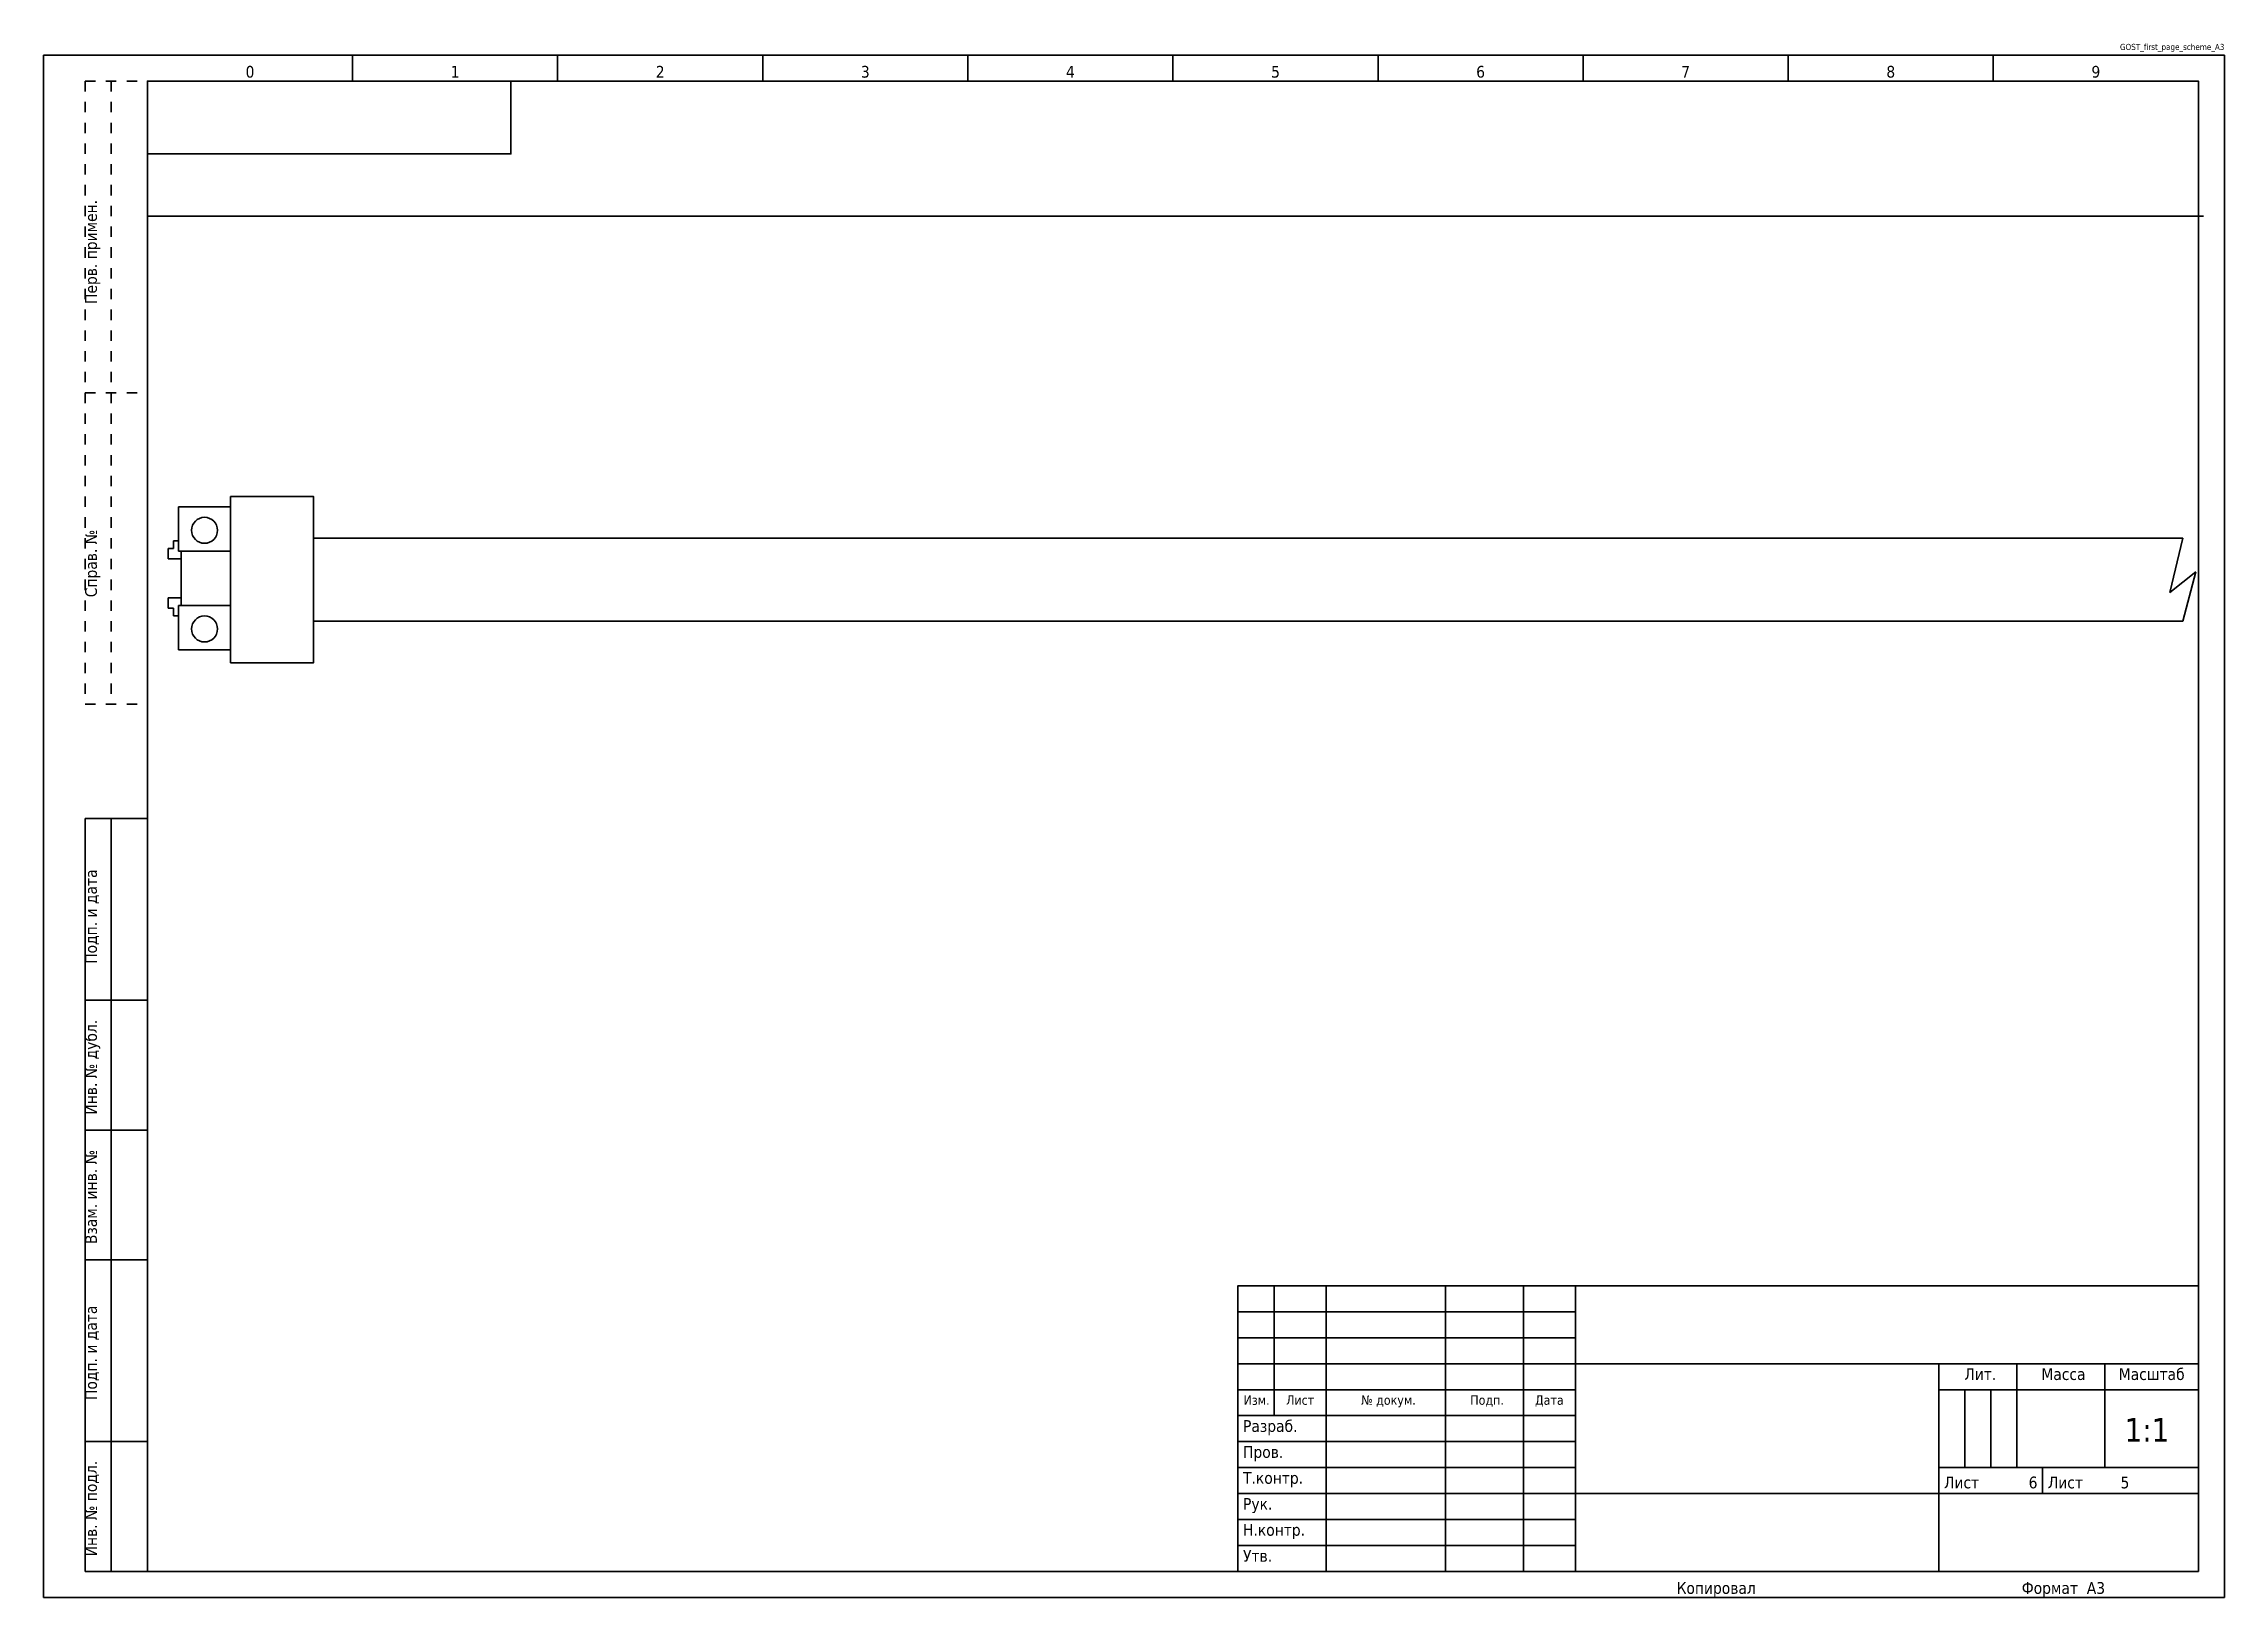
# Model space of a CAD drawing. Header units: millimetres. Extents: x 0 to 420, y 0 to 299.
import ezdxf
from ezdxf.enums import TextEntityAlignment as Align

# ---------------------------------------------------------------- set-up
doc = ezdxf.new("R2010")
doc.units = ezdxf.units.MM
doc.linetypes.add('EPL_DASH', pattern=[1, 0.5, -0.5])
for name, color, linetype, lineweight in [('EPLAN200', 73, 'Continuous', 35), ('EPLAN201', 73, 'Continuous', 35), ('EPLAN452', 73, 'Continuous', 35), ('EPLAN453', 73, 'Continuous', 35)]:
    doc.layers.add(name, color=color, linetype=linetype, lineweight=lineweight)
doc.styles.add('Tahoma', font='')
doc.styles.get('Tahoma').set_extended_font_data('Tahoma')

# ---------------------------------------------------------------- blocks, each defined once
blk = doc.blocks.new('новая форма')
at = {"layer": 'EPLAN200', "color": 73, "linetype": 'Continuous', "lineweight": 35, "ltscale": 4}
for p, q in [((20, 266), (416, 266)), ((25, 202), (24, 202)), ((24, 202), (24, 200)), ((26, 203.5), (25, 203.5)), ((25, 203.5), (25, 202)), ((52, 204), (412, 204)), ((412, 204), (409.5, 193.5)), ((24, 200), (26.5, 200)), ((26.5, 201.5), (26.5, 191)), ((409.5, 193.5), (414.5, 197.5)), ((414.5, 197.5), (412, 188)), ((24, 190.5), (24, 192.5)), ((24, 192.5), (26.5, 192.5)), ((25, 190.5), (24, 190.5)), ((25, 189), (25, 190.5)), ((26, 189), (25, 189)), ((412, 188), (52, 188))]:
    blk.add_line(p, q, dxfattribs=at)
for points in [[(26, 201.5), (36, 201.5), (36, 210), (26, 210)], [(36, 180), (52, 180), (52, 212), (36, 212)], [(26, 182.5), (36, 182.5), (36, 191), (26, 191)]]:
    blk.add_lwpolyline(points, close=True, dxfattribs=at)
for centre in [(31, 205.5), (31, 186.5)]:
    blk.add_circle(centre, 2.5, dxfattribs=at)
blk = doc.blocks.new('EPLFRAME')
at = {"layer": 'EPLAN201', "color": 73, "linetype": 'Continuous', "lineweight": 35, "ltscale": 4}
for p, q in [((24, 297), (419, 297)), ((59.5, 292), (59.5, 297)), ((99, 297), (99, 292)), ((99, 297), (138, 297)), ((138, 297), (177, 297)), ((138.5, 292), (138.5, 297)), ((178, 297), (178, 292)), ((217.5, 292), (217.5, 297)), ((257, 297), (257, 292)), ((296.5, 292), (296.5, 297)), ((336, 297), (336, 292)), ((375.5, 292), (375.5, 297)), ((8, 5), (8, 150)), ((8, 150), (20, 150)), ((13, 150), (13, 5)), ((20, 115), (8, 115)), ((20, 90), (8, 90)), ((20, 65), (8, 65)), ((237, 60), (237, 35)), ((247, 60), (247, 5)), ((270, 60), (270, 5)), ((285, 60), (285, 5)), ((295, 60), (295, 5)), ((230, 55), (295, 55)), ((230, 50), (295, 50)), ((230, 45), (415, 45)), ((365, 45), (365, 5)), ((380, 45), (380, 25)), ((397, 45), (397, 25)), ((230, 40), (295, 40)), ((365, 40), (415, 40)), ((370, 40), (370, 25)), ((375, 40), (375, 25)), ((230, 35), (295, 35)), ((20, 30), (8, 30)), ((230, 30), (295, 30)), ((230, 25), (295, 25)), ((365, 25), (415, 25)), ((385, 25), (385, 20)), ((230, 20), (415, 20)), ((230, 15), (295, 15)), ((230, 10), (295, 10)), ((20, 5), (8, 5))]:
    blk.add_line(p, q, dxfattribs=at)
at = {"layer": 'EPLAN201', "color": 73, "linetype": 'EPL_DASH', "lineweight": 35, "ltscale": 4}
for p, q in [((8, 292), (20, 292)), ((8, 292), (8, 172)), ((13, 292), (13, 172)), ((8, 232), (20, 232)), ((8, 172), (20, 172))]:
    blk.add_line(p, q, dxfattribs=at)
at = {"layer": 'EPLAN201', "color": 73, "linetype": 'Continuous', "lineweight": 35, "ltscale": 4}
for points in [[(0, 0), (420, 0), (420, 297), (0, 297)], [(20, 5), (415, 5), (415, 292), (20, 292)], [(20, 278), (90, 278), (90, 292), (20, 292)], [(230, 5), (415, 5), (415, 60), (230, 60)]]:
    blk.add_lwpolyline(points, close=True, dxfattribs=at)
at = {"color": 73}
for tag, height, p in [('4_11016', 1.18, (420, 298)), ('4_11000', 2.26, (384, 21))]:
    blk.add_attdef(tag, text='', height=height, dxfattribs=at).set_placement(p, align=Align.RIGHT)
for tag, p in [('53_19005', (39.75, 292)), ('53_19005_1', (79.25, 292)), ('53_19005_2', (118.75, 292)), ('53_19005_3', (158.25, 292)), ('53_19005_4', (197.75, 292)), ('53_19005_5', (237.25, 292)), ('53_19005_6', (276.75, 292)), ('53_19005_7', (316.25, 292)), ('53_19005_8', (355.75, 292)), ('53_19005_9', (395.25, 292))]:
    blk.add_attdef(tag, text='', height=2.26, dxfattribs=at).set_placement(p, align=Align.BOTTOM_CENTER)
blk.add_attdef('4_1130', text='', height=2.26, dxfattribs=at).set_placement((330, 42.1), align=Align.TOP_CENTER)
for tag, p, height in [('4_11048', (406, 30), 4.52), ('4_11004', (400, 21), 2.26)]:
    blk.add_attdef(tag, p, '', height=height, dxfattribs=at)
at = {"layer": 'EPLAN201', "color": 73, "style": 'Tahoma'}
for s, height, p in [('Перв. примен.', 2.2625, (8, 259.1)), ('Справ. №', 2.262, (8, 199.1)), ('Подп. и дата', 2.2625, (8, 131.1)), ('Инв. № дубл.', 2.2625, (8, 102.1)), ('Взам. инв. №', 2.2625, (8, 77.1)), ('Подп. и дата', 2.2625, (8, 47.1)), ('Инв. № подл.', 2.2625, (8, 17.1))]:
    blk.add_text(s, height=height, rotation=90, dxfattribs=at).set_placement(p, align=Align.TOP_CENTER)
for s, height, p in [('Лит.', 2.262, (373, 43)), ('Масса', 2.262, (389, 43)), ('Масштаб', 2.262, (406, 43)), ('Изм.', 1.81, (233.6, 37.99)), ('Лист', 1.81, (242, 38)), ('№ докум.', 1.81, (259, 38)), ('Подп.', 1.81, (278, 38)), ('Дата', 1.81, (290, 38))]:
    blk.add_text(s, height=height, dxfattribs=at).set_placement(p, align=Align.MIDDLE_CENTER)
for s, p in [('Разраб.', (231, 33)), ('Пров.', (231, 28)), ('Т.контр.', (231, 23)), ('Рук.', (231, 18)), ('Н.контр.', (231, 13)), ('Утв.', (231, 8))]:
    blk.add_text(s, height=2.262, dxfattribs=at).set_placement(p, align=Align.MIDDLE_LEFT)
blk.add_text('1:', height=4.525, dxfattribs=at).set_placement((406, 30), align=Align.RIGHT)
for p in [(366, 21), (386, 21)]:
    blk.add_text('Лист', height=2.262, dxfattribs=at).set_placement(p)
blk.add_text('Копировал', height=2.262, dxfattribs=at).set_placement((314.5, 0), align=Align.BOTTOM_LEFT)
blk.add_text('Формат  А3', height=2.262, dxfattribs=at).set_placement((389, 0), align=Align.BOTTOM_CENTER)

msp = doc.modelspace()

# ---------------------------------------------------------------- block references
ref = msp.add_blockref('EPLFRAME', (0, 0))
ref.add_attrib('4_11048', '1', (406, 30), dxfattribs={"layer": 'EPLAN452', "color": 73, "height": 4.52, "style": 'Tahoma'})
ref.add_attrib('4_11000', '6', dxfattribs={"layer": 'EPLAN452', "color": 73, "height": 2.26, "style": 'Tahoma'}).set_placement((384, 21), align=Align.RIGHT)
ref.add_attrib('4_11016', 'GOST_first_page_scheme_A3', dxfattribs={"layer": 'EPLAN452', "color": 73, "height": 1.1765, "style": 'Tahoma'}).set_placement((420, 298), align=Align.RIGHT)
ref.add_attrib('53_19005', '0', dxfattribs={"layer": 'EPLAN453', "color": 73, "height": 2.26, "style": 'Tahoma'}).set_placement((39.75, 292), align=Align.BOTTOM_CENTER)
ref.add_attrib('53_19005_1', '1', dxfattribs={"layer": 'EPLAN453', "color": 73, "height": 2.26, "style": 'Tahoma'}).set_placement((79.25, 292), align=Align.BOTTOM_CENTER)
ref.add_attrib('53_19005_2', '2', dxfattribs={"layer": 'EPLAN453', "color": 73, "height": 2.26, "style": 'Tahoma'}).set_placement((118.75, 292), align=Align.BOTTOM_CENTER)
ref.add_attrib('53_19005_3', '3', dxfattribs={"layer": 'EPLAN453', "color": 73, "height": 2.26, "style": 'Tahoma'}).set_placement((158.25, 292), align=Align.BOTTOM_CENTER)
ref.add_attrib('53_19005_4', '4', dxfattribs={"layer": 'EPLAN453', "color": 73, "height": 2.26, "style": 'Tahoma'}).set_placement((197.75, 292), align=Align.BOTTOM_CENTER)
ref.add_attrib('53_19005_5', '5', dxfattribs={"layer": 'EPLAN453', "color": 73, "height": 2.26, "style": 'Tahoma'}).set_placement((237.25, 292), align=Align.BOTTOM_CENTER)
ref.add_attrib('53_19005_6', '6', dxfattribs={"layer": 'EPLAN453', "color": 73, "height": 2.26, "style": 'Tahoma'}).set_placement((276.75, 292), align=Align.BOTTOM_CENTER)
ref.add_attrib('53_19005_7', '7', dxfattribs={"layer": 'EPLAN453', "color": 73, "height": 2.26, "style": 'Tahoma'}).set_placement((316.25, 292), align=Align.BOTTOM_CENTER)
ref.add_attrib('53_19005_8', '8', dxfattribs={"layer": 'EPLAN453', "color": 73, "height": 2.26, "style": 'Tahoma'}).set_placement((355.75, 292), align=Align.BOTTOM_CENTER)
ref.add_attrib('53_19005_9', '9', dxfattribs={"layer": 'EPLAN453', "color": 73, "height": 2.26, "style": 'Tahoma'}).set_placement((395.25, 292), align=Align.BOTTOM_CENTER)
ref.add_attrib('4_11004', '5', (400, 21), dxfattribs={"layer": 'EPLAN452', "color": 73, "height": 2.26, "style": 'Tahoma'})
msp.add_blockref('новая форма', (0, 0))

doc.saveas('drawing.dxf')
